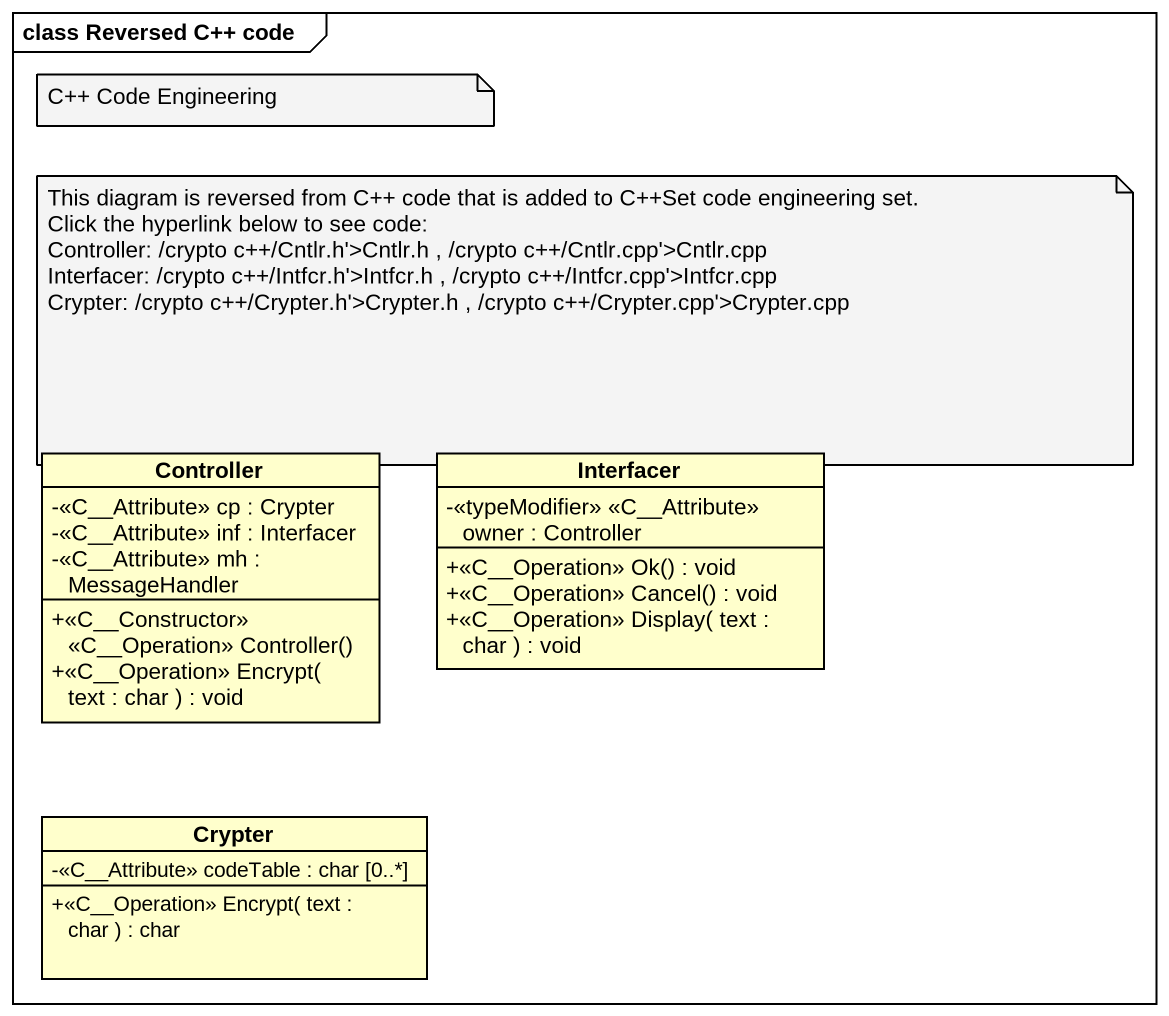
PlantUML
@startuml
mainframe class Reversed C++ code
hide circle
hide empty members
skinparam classAttributeIconSize 0
class Controller {
  -<<C__Attribute>> cp : Crypter
  -<<C__Attribute>> inf : Interfacer
  -<<C__Attribute>> mh : MessageHandler
  +<<C~__Constructor>> <<C~__Operation>> Controller()
  +<<C__Operation>> Encrypt( text : char ) : void
}
class Interfacer {
  -<<typeModifier>> <<C__Attribute>> owner : Controller
  +<<C__Operation>> Ok() : void
  +<<C__Operation>> Cancel() : void
  +<<C__Operation>> Display( text : char ) : void
}
class Crypter {
  -<<C__Attribute>> codeTable : char [0..*]
  +<<C__Operation>> Encrypt( text : char ) : char
}
note as N1
  C++ Code Engineering
end note
note as N2
  This diagram is reversed from C++ code that is added to C++Set code engineering set.
  Click the hyperlink below to see code:
  Controller: /crypto c++/Cntlr.h'>Cntlr.h , /crypto c++/Cntlr.cpp'>Cntlr.cpp
  Interfacer: /crypto c++/Intfcr.h'>Intfcr.h , /crypto c++/Intfcr.cpp'>Intfcr.cpp
  Crypter: /crypto c++/Crypter.h'>Crypter.h , /crypto c++/Crypter.cpp'>Crypter.cpp
end note
@enduml
